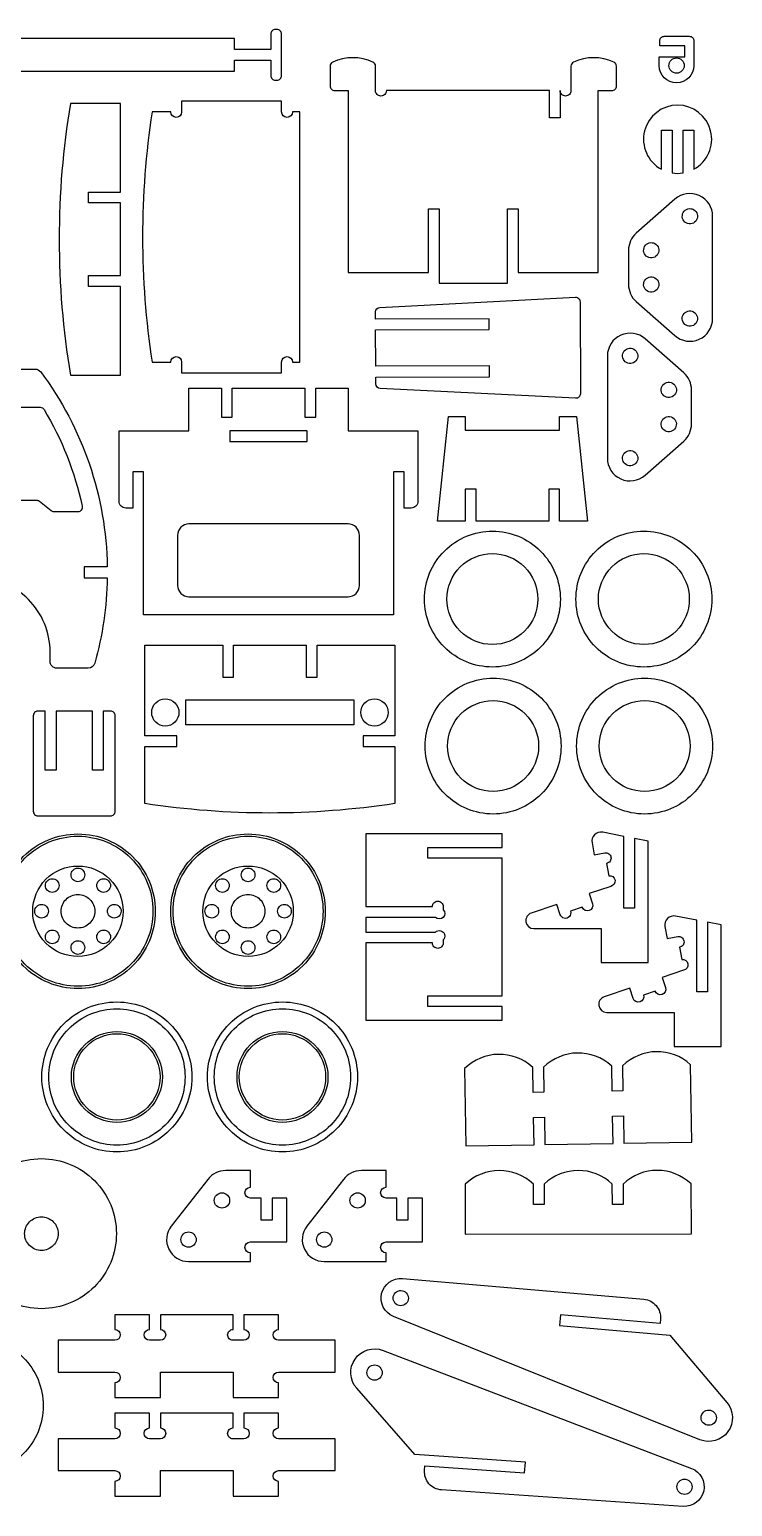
# Model space of a CAD drawing. Extents: x 6 to 683, y -140 to 530.
# Drawn here: x 364 to 683, y -140 to 530 of the extents above; entities that cross this region are included whole.
import ezdxf

# ---------------------------------------------------------------- set-up
doc = ezdxf.new("R2010")
doc.units = 0
doc.header["$MEASUREMENT"] = 0
for name, color, linetype in [('EXTERNAL_CUT', 1, 'CONTINUOUS'), ('INTERNAL_CUT', 5, 'CONTINUOUS'), ('POCKET_CUT', 3, 'CONTINUOUS')]:
    doc.layers.add(name, color=color, linetype=linetype)

msp = doc.modelspace()

# ---------------------------------------------------------------- linework, layer by layer
at = {"layer": 'EXTERNAL_CUT'}
for points in [[(345.02, 511.34), (457.06, 511.34), (457.06, 516.24), (473.57, 516.24), (473.57, 509.27, 0.414214), (475.63, 507.21), (476.4, 507.21, 0.414214), (478.47, 509.27), (478.47, 518.69), (478.47, 528.1, 0.414214), (476.4, 530.16), (475.63, 530.16, 0.414214), (473.57, 528.1), (473.57, 521.14), (457.06, 521.14), (457.06, 526.04), (345.02, 526.04)], [(306.58, 376.04), (366.6, 376.04, -0.236504), (369.08, 374.8, -0.157738), (399.3, 286.28), (388.85, 286.28), (388.85, 281.38), (399.3, 281.38, -0.0648), (393.61, 242.58, -0.335766), (390.63, 240.33), (376.44, 240.33, -0.414214), (373.35, 243.42), (373.35, 247.74, 0.414214), (339.71, 281.38)]]:
    msp.add_lwpolyline(points, format="xyb", dxfattribs=at)
for points in [[(649.88, 513.82), (649.88, 517.81), (661.49, 517.81), (661.49, 522.72), (650.12, 522.72), (650.12, 525.05, -0.414214), (652.19, 527.12), (663.55, 527.12, -0.414214), (665.62, 525.05), (665.62, 513.82, -1)], [(604.92, 502.44), (604.92, 490.06), (600.02, 490.06), (600.02, 502.44), (526, 502.44, -0.414214), (523.55, 499.99, -0.414214), (521.1, 502.44), (521.1, 513.53, 0.294002), (519.89, 515.41, 0.216813), (501.67, 515.41, 0.294002), (500.47, 513.53), (500.47, 504.5, 0.414214), (502.53, 502.44), (508.72, 502.44), (508.72, 419.9), (545.09, 419.9), (545.09, 448.79), (549.99, 448.79), (549.99, 415), (580.94, 415), (580.94, 448.79), (585.84, 448.79), (585.84, 419.9), (622.2, 419.9), (622.2, 502.44), (628.39, 502.44, 0.414214), (630.46, 504.5), (630.46, 513.53, 0.294002), (629.25, 515.41, 0.216813), (611.03, 515.41, 0.294002), (609.82, 513.53), (609.82, 502.44, -0.414214), (607.37, 499.99, -0.414214)], [(382.56, 373.35), (405.25, 373.35), (405.25, 413.58), (390.81, 413.58), (390.81, 418.48), (405.25, 418.48), (405.25, 451.5), (390.81, 451.5), (390.81, 456.4), (405.25, 456.4), (405.25, 496.63), (382.56, 496.63, 0.082436)], [(419.66, 379.26), (428.17, 379.26, -1), (433.07, 379.26), (433.07, 374.36), (478.47, 374.36), (478.47, 379.26, -1), (483.37, 379.26), (486.72, 379.26), (486.72, 492.75), (483.37, 492.75, -1), (478.47, 492.75), (478.47, 497.65), (433.07, 497.65), (433.07, 492.75, -1), (428.17, 492.75), (419.66, 492.75, 0.075803)], [(650.88, 466.75), (650.88, 484.49), (655.78, 484.49), (655.78, 465.09, 0.079669), (660.68, 465.09), (660.68, 484.49), (665.58, 484.49), (665.58, 466.75, 0.778764), (658.23, 495.84, 0.778764)], [(657, 453.17), (639.46, 437.74, 0.215488), (635.95, 430), (635.95, 414.45, 0.215488), (639.44, 406.7), (656.97, 391.26, 0.64543), (674.11, 398.99), (674.13, 445.42, 0.64543)], [(523.07, 404.06), (611.83, 408.67, -0.428715), (613.96, 406.66), (614.07, 364.84, -0.429768), (611.95, 362.81), (523.16, 367.27, -0.398829), (521.2, 369.32), (521.2, 372.43), (572.78, 372.56), (572.77, 377.47), (521.18, 377.33), (521.14, 393.83), (572.72, 393.97), (572.71, 398.87), (521.13, 398.73), (521.12, 402, -0.399859)], [(643.47, 327.88), (661.02, 343.32, 0.215488), (664.52, 351.06), (664.53, 366.61, 0.215488), (661.03, 374.35), (643.5, 389.8, 0.64543), (626.36, 382.06), (626.34, 335.64, 0.64543)], [(415.77, 264.5), (415.77, 329.5), (410.87, 329.5), (410.87, 312.99), (407.77, 312.99, -0.414214), (404.68, 316.09), (404.68, 348.07), (436.4, 348.07), (436.4, 367.41), (451.1, 367.41), (451.1, 354.26), (456, 354.26), (456, 367.41), (489.02, 367.41), (489.02, 354.26), (493.92, 354.26), (493.92, 367.41), (508.62, 367.41), (508.62, 348.07), (540.34, 348.07), (540.34, 316.09, -0.414214), (537.25, 312.99), (534.15, 312.99), (534.15, 329.5), (529.25, 329.5), (529.25, 264.5)], [(436.4, 272.76), (508.62, 272.76, 0.414214), (513.78, 277.91), (513.78, 300.61, 0.414214), (508.62, 305.77), (436.4, 305.77, 0.414214), (431.24, 300.61), (431.24, 277.91, 0.414214)], [(605, 271.67, -0.414214), (574.15, 240.82, -0.414214), (543.3, 271.67, -0.414214), (574.15, 302.52, -0.414214)], [(673.76, 271.67, -0.414214), (642.92, 240.82, -0.414214), (612.07, 271.67, -0.414214), (642.92, 302.52, -0.414214)], [(416.38, 178.88), (416.38, 204.76), (430.82, 204.76), (430.82, 209.66), (416.38, 209.66), (416.38, 250.71), (451.71, 250.71), (451.71, 236.27), (456.61, 236.27), (456.61, 250.71), (489.63, 250.71), (489.63, 236.27), (494.53, 236.27), (494.53, 250.71), (529.86, 250.71), (529.86, 209.66), (515.42, 209.66), (515.42, 204.76), (529.86, 204.76), (529.86, 178.88, -0.075803)], [(605.32, 204.97, -0.414214), (574.47, 174.13, -0.414214), (543.63, 204.97, -0.414214), (574.47, 235.82, -0.414214)], [(674.09, 204.97, -0.414214), (643.24, 174.13, -0.414214), (612.39, 204.97, -0.414214), (643.24, 235.82, -0.414214)], [(367.8, 173.32), (400.81, 173.32, 0.414214), (402.87, 175.39), (402.87, 218.72, 0.414214), (400.81, 220.78), (397.46, 220.78), (397.46, 193.96), (392.56, 193.96), (392.56, 220.78), (376.05, 220.78), (376.05, 193.96), (371.15, 193.96), (371.15, 220.78), (367.8, 220.78, 0.414214), (365.73, 218.72), (365.73, 175.39, 0.414214)], [(420.04, 130, -0.414214), (386, 95.96, -0.414214), (351.95, 130, -0.414214), (386, 164.05, -0.414214)], [(497.27, 130, -0.414214), (463.23, 95.96, -0.414214), (429.18, 130, -0.414214), (463.23, 164.05, -0.414214)], [(516.72, 80.52), (578.62, 80.52), (578.62, 86.71), (544.83, 86.71), (544.83, 91.61), (578.62, 91.61), (578.62, 154.03), (544.83, 154.03), (544.83, 158.93), (578.62, 158.93), (578.62, 165.12), (516.72, 165.12), (516.72, 132.1), (546.89, 132.1, -0.414214), (549.34, 134.55, -0.414214), (551.79, 132.1), (551.79, 130.67, -1), (548.33, 127.2), (516.72, 127.2), (516.72, 120.5), (548.33, 120.5, -1), (551.79, 117.03), (551.79, 115.6, -0.414214), (549.34, 113.15, -0.414214), (546.89, 115.6), (516.72, 115.6)], [(592.93, 122.17), (623.48, 122.17), (623.48, 106.69), (644.89, 106.69), (644.89, 161.87), (638.7, 163.06), (638.7, 131.45), (633.8, 131.45), (633.8, 164), (624.21, 165.83, 0.525345), (619.37, 161.06), (620.32, 155.68), (625.15, 156.54, -0.414214), (627.99, 154.55, -0.414214), (626, 151.71), (626.99, 146.12, -1), (627.84, 141.3), (618.06, 138.02), (619.61, 133.37, -1), (614.97, 131.81), (609.59, 130.01, -1), (604.94, 128.45), (603.38, 133.1), (591.78, 129.2, 0.850015)], [(626.04, 84.12), (656.6, 84.12), (656.6, 68.65), (678, 68.65), (678, 123.83), (671.81, 125.01), (671.81, 93.41), (666.91, 93.41), (666.91, 125.95), (657.33, 127.79, 0.525345), (652.49, 123.02), (653.44, 117.64), (658.26, 118.49, -0.414214), (661.1, 116.5, -0.414214), (659.11, 113.66), (660.1, 108.08, -1), (660.95, 103.25), (651.17, 99.97), (652.73, 95.32, -1), (648.08, 93.77), (642.7, 91.96, -1), (638.06, 90.4), (636.5, 95.05), (624.9, 91.16, 0.850015)], [(437.72, 54.81, -0.414214), (403.68, 20.76, -0.414214), (369.63, 54.81, -0.414214), (403.68, 88.85, -0.414214)], [(512.89, 54.81, -0.414214), (478.84, 20.76, -0.414214), (444.8, 54.81, -0.414214), (478.84, 88.85, -0.414214)], [(424.31, 54.81, -0.414214), (403.68, 34.17, -0.414214), (383.04, 54.81, -0.414214), (403.68, 75.44, -0.414214)], [(499.47, 54.81, -0.414214), (478.84, 34.17, -0.414214), (458.21, 54.81, -0.414214), (478.84, 75.44, -0.414214)], [(562.11, 23.52), (593.06, 24.05), (592.84, 36.43), (597.74, 36.51), (597.95, 24.13), (628.9, 24.66), (628.69, 37.03), (633.59, 37.12), (633.8, 24.74), (664.75, 25.26), (664.15, 60.34, 0.4), (633.21, 59.81), (633.4, 48.46), (628.5, 48.38), (628.31, 59.73, 0.4), (597.36, 59.2), (597.55, 47.86), (592.65, 47.77), (592.46, 59.12, 0.4), (561.51, 58.59)], [(403.45, -16.32, -0.414214), (369.4, -50.37, -0.414214), (335.36, -16.32, -0.414214), (369.4, 17.72, -0.414214)], [(480.78, -20.1), (480.78, -0.17), (474.13, -0.17), (474.13, -10.13), (469.23, -10.13), (469.23, -0.17), (464.28, -0.17, -1), (464.28, 4.73), (464.28, 12.29), (453.07, 12.29, 0.230933), (444.94, 8.32), (428.37, -12.9, 0.624784), (436.21, -28.98), (464.28, -28.98), (464.28, -25, -1), (464.28, -20.1)], [(542.38, -20.1), (542.38, -0.17), (535.72, -0.17), (535.72, -10.13), (530.82, -10.13), (530.82, -0.17), (525.87, -0.17, -1), (525.87, 4.73), (525.87, 12.29), (514.67, 12.29, 0.230933), (506.54, 8.32), (489.96, -12.9, 0.624784), (497.81, -28.98), (525.87, -28.98), (525.87, -25, -1), (525.87, -20.1)], [(561.82, -16.6), (664.47, -16.47), (664.44, 6.22, 0.4), (633.49, 6.18), (633.5, -3.1), (628.6, -3.11), (628.59, 6.18, 0.4), (597.64, 6.14), (597.65, -3.14), (592.75, -3.15), (592.74, 6.13, 0.4), (561.79, 6.1)], [(642.91, -46.09, -0.414214), (650.43, -55.02), (650.25, -57.07), (605.02, -53.2), (604.6, -58.08), (654.74, -62.38), (680.58, -92.88, -0.782613), (668.32, -109.86), (529.22, -53.88, -0.861499), (533.32, -36.7)], [(529.09, -45.53, -0.414214), (532.62, -42.13, -0.414214), (536.02, -45.65, -0.414214), (532.5, -49.06, -0.414214)], [(376.97, -79.14), (402.76, -79.14, -1), (402.76, -84.04), (402.76, -90.75), (423.4, -90.75), (423.4, -79.14), (456.41, -79.14), (456.41, -90.75), (477.04, -90.75), (477.04, -84.04, -1), (477.04, -79.14), (502.84, -79.14), (502.84, -64.7), (477.04, -64.7, -1), (477.04, -59.8), (477.04, -53.09), (461.31, -53.09), (461.31, -59.8, -1), (461.31, -64.7), (456.41, -64.7, -0.414214), (453.96, -62.25, -0.414214), (456.41, -59.8), (456.41, -53.09), (423.4, -53.09), (423.4, -59.8, -1), (423.4, -64.7), (418.5, -64.7, -1), (418.5, -59.8), (418.5, -53.09), (402.76, -53.09), (402.76, -59.8, -1), (402.76, -64.7), (376.97, -64.7)], [(370.24, -94.42, -0.414214), (339.29, -125.37, -0.414214), (308.34, -94.42, -0.414214), (339.29, -63.47, -0.414214)], [(551.02, -132.62, -0.414214), (543.35, -123.83), (543.49, -121.77), (588.78, -124.86), (589.11, -119.97), (538.91, -116.54), (512.54, -86.5, -0.782613), (524.5, -69.31), (664.55, -122.86, -0.861499), (660.76, -140.11)], [(376.97, -123.87), (402.76, -123.87, -1), (402.76, -128.77), (402.76, -135.48), (423.4, -135.48), (423.4, -123.87), (456.41, -123.87), (456.41, -135.48), (477.04, -135.48), (477.04, -128.77, -1), (477.04, -123.87), (502.84, -123.87), (502.84, -109.43), (477.04, -109.43, -1), (477.04, -104.52), (477.04, -97.82), (461.31, -97.82), (461.31, -104.52, -1), (461.31, -109.43), (456.41, -109.43, -0.414214), (453.96, -106.98, -0.414214), (456.41, -104.52), (456.41, -97.82), (423.4, -97.82), (423.4, -104.52, -1), (423.4, -109.43), (418.5, -109.43, -1), (418.5, -104.52), (418.5, -97.82), (402.76, -97.82), (402.76, -104.52, -1), (402.76, -109.43), (376.97, -109.43)], [(664.83, -131.2, -0.414214), (661.36, -134.67, -0.414214), (657.9, -131.2, -0.414214), (661.36, -127.74, -0.414214)]]:
    msp.add_lwpolyline(points, format="xyb", close=True, dxfattribs=at)
msp.add_lwpolyline([(549.2, 307.08), (554.18, 354.54), (561.84, 354.54), (561.84, 348.35), (604.65, 348.35), (604.65, 354.54), (612.31, 354.54), (617.29, 307.08), (604.65, 307.08), (604.65, 321.53), (599.75, 321.53), (599.75, 307.08), (566.74, 307.08), (566.74, 321.53), (561.84, 321.53), (561.84, 307.08)], close=True, dxfattribs=at)
at = {"layer": 'INTERNAL_CUT'}
for points in [[(661.21, 513.82, -0.414214), (657.75, 510.35, -0.414214), (654.28, 513.82, -0.414214), (657.75, 517.28, -0.414214)], [(661.57, 442.78, -0.414214), (661.18, 447.67, -0.414214), (666.06, 448.06, -0.414214), (666.46, 443.18, -0.414214)], [(644.03, 427.35, -0.414214), (643.63, 432.24, -0.414214), (648.52, 432.63, -0.414214), (648.91, 427.75, -0.414214)], [(644.02, 411.81, -0.414214), (643.63, 416.69, -0.414214), (648.51, 417.08, -0.414214), (648.9, 412.2, -0.414214)], [(661.55, 396.36, -0.414214), (661.16, 401.24, -0.414214), (666.04, 401.64, -0.414214), (666.43, 396.75, -0.414214)], [(638.93, 384.7, -0.414214), (639.32, 379.81, -0.414214), (634.44, 379.42, -0.414214), (634.04, 384.3, -0.414214)], [(656.46, 369.25, -0.414214), (656.85, 364.36, -0.414214), (651.97, 363.97, -0.414214), (651.57, 368.86, -0.414214)], [(385.89, 311.29), (375.14, 311.29, -0.171606), (373.84, 311.75), (368.58, 316, 0.171606), (367.29, 316.46), (333.59, 316.46, -0.414214), (331.53, 318.52), (331.53, 356.69, -0.414214), (333.59, 358.76), (368.82, 358.76, -0.263458), (370.59, 357.76, -0.0828), (387.91, 313.78, -0.477127)], [(656.45, 353.7, -0.414214), (656.84, 348.82, -0.414214), (651.96, 348.42, -0.414214), (651.57, 353.31, -0.414214)], [(638.91, 338.27, -0.414214), (639.3, 333.39, -0.414214), (634.41, 332.99, -0.414214), (634.02, 337.88, -0.414214)], [(594.78, 271.67, -0.414214), (574.15, 251.04, -0.414214), (553.52, 271.67, -0.414214), (574.15, 292.3, -0.414214)], [(663.55, 271.67, -0.414214), (642.92, 251.04, -0.414214), (622.28, 271.67, -0.414214), (642.92, 292.3, -0.414214)], [(595.11, 204.97, -0.414214), (574.47, 184.34, -0.414214), (553.84, 204.97, -0.414214), (574.47, 225.61, -0.414214)], [(663.88, 204.97, -0.414214), (643.24, 184.34, -0.414214), (622.61, 204.97, -0.414214), (643.24, 225.61, -0.414214)], [(389.09, 146.5, -0.414214), (386, 143.41, -0.414214), (382.9, 146.5, -0.414214), (386, 149.6, -0.414214)], [(466.32, 146.5, -0.414214), (463.23, 143.41, -0.414214), (460.13, 146.5, -0.414214), (463.23, 149.6, -0.414214)], [(377.42, 141.67, -0.414214), (374.33, 138.58, -0.414214), (371.23, 141.67, -0.414214), (374.33, 144.77, -0.414214)], [(400.76, 141.67, -0.414214), (397.67, 138.58, -0.414214), (394.57, 141.67, -0.414214), (397.67, 144.77, -0.414214)], [(454.65, 141.67, -0.414214), (451.56, 138.58, -0.414214), (448.46, 141.67, -0.414214), (451.56, 144.77, -0.414214)], [(477.99, 141.67, -0.414214), (474.9, 138.58, -0.414214), (471.8, 141.67, -0.414214), (474.9, 144.77, -0.414214)], [(393.63, 130, -0.414214), (386, 122.37, -0.414214), (378.37, 130, -0.414214), (386, 137.63, -0.414214)], [(470.85, 130, -0.414214), (463.23, 122.37, -0.414214), (455.6, 130, -0.414214), (463.23, 137.63, -0.414214)], [(372.59, 130, -0.414214), (369.5, 126.91, -0.414214), (366.4, 130, -0.414214), (369.5, 133.1, -0.414214)], [(405.6, 130, -0.414214), (402.5, 126.91, -0.414214), (399.41, 130, -0.414214), (402.5, 133.1, -0.414214)], [(449.82, 130, -0.414214), (446.72, 126.91, -0.414214), (443.63, 130, -0.414214), (446.72, 133.1, -0.414214)], [(482.82, 130, -0.414214), (479.73, 126.91, -0.414214), (476.63, 130, -0.414214), (479.73, 133.1, -0.414214)], [(377.42, 118.33, -0.414214), (374.33, 115.24, -0.414214), (371.23, 118.33, -0.414214), (374.33, 121.43, -0.414214)], [(400.76, 118.33, -0.414214), (397.67, 115.24, -0.414214), (394.57, 118.33, -0.414214), (397.67, 121.43, -0.414214)], [(454.65, 118.33, -0.414214), (451.56, 115.24, -0.414214), (448.46, 118.33, -0.414214), (451.56, 121.43, -0.414214)], [(477.99, 118.33, -0.414214), (474.9, 115.24, -0.414214), (471.8, 118.33, -0.414214), (474.9, 121.43, -0.414214)], [(389.09, 113.5, -0.414214), (386, 110.4, -0.414214), (382.9, 113.5, -0.414214), (386, 116.59, -0.414214)], [(466.32, 113.5, -0.414214), (463.23, 110.4, -0.414214), (460.13, 113.5, -0.414214), (463.23, 116.59, -0.414214)], [(451.38, 2.22, -0.414214), (454.84, -1.25, -0.414214), (451.38, -4.71, -0.414214), (447.91, -1.25, -0.414214)], [(512.97, 2.22, -0.414214), (516.43, -1.25, -0.414214), (512.97, -4.71, -0.414214), (509.5, -1.25, -0.414214)], [(377.03, -16.32, -0.414214), (369.4, -23.95, -0.414214), (361.78, -16.32, -0.414214), (369.4, -8.7, -0.414214)], [(436.21, -15.56, -0.414214), (439.68, -19.02, -0.414214), (436.21, -22.49, -0.414214), (432.75, -19.02, -0.414214)], [(497.81, -15.56, -0.414214), (501.27, -19.02, -0.414214), (497.81, -22.49, -0.414214), (494.34, -19.02, -0.414214)], [(524.12, -79.38, -0.414214), (520.65, -82.85, -0.414214), (517.19, -79.38, -0.414214), (520.65, -75.92, -0.414214)], [(668.89, -99.79, -0.414214), (672.41, -96.39, -0.414214), (675.82, -99.91, -0.414214), (672.29, -103.31, -0.414214)]]:
    msp.add_lwpolyline(points, format="xyb", close=True, dxfattribs=at)
for points in [[(454.97, 343.17), (490.05, 343.17), (490.05, 348.07), (454.97, 348.07)], [(434.95, 214.56), (434.95, 225.91), (511.29, 225.91), (511.29, 214.56)]]:
    msp.add_lwpolyline(points, close=True, dxfattribs=at)
at = {"layer": 'POCKET_CUT'}
for points in [[(431.85, 220.23, -0.414214), (425.66, 214.04, -0.414214), (419.47, 220.23, -0.414214), (425.66, 226.42, -0.414214)], [(526.77, 220.23, -0.414214), (520.58, 214.04, -0.414214), (514.39, 220.23, -0.414214), (520.58, 226.42, -0.414214)], [(421.08, 130, -0.414214), (386, 94.92, -0.414214), (350.92, 130, -0.414214), (386, 165.08, -0.414214)], [(498.3, 130, -0.414214), (463.23, 94.92, -0.414214), (428.15, 130, -0.414214), (463.23, 165.08, -0.414214)], [(406.53, 130, -0.414214), (386, 109.47, -0.414214), (365.47, 130, -0.414214), (386, 150.53, -0.414214)], [(483.76, 130, -0.414214), (463.23, 109.47, -0.414214), (442.7, 130, -0.414214), (463.23, 150.53, -0.414214)], [(434.63, 54.81, -0.414214), (403.68, 23.86, -0.414214), (372.73, 54.81, -0.414214), (403.68, 85.76, -0.414214)], [(509.79, 54.81, -0.414214), (478.84, 23.86, -0.414214), (447.89, 54.81, -0.414214), (478.84, 85.76, -0.414214)], [(423.28, 54.81, -0.414214), (403.68, 35.2, -0.414214), (384.08, 54.81, -0.414214), (403.68, 74.41, -0.414214)], [(498.44, 54.81, -0.414214), (478.84, 35.2, -0.414214), (459.24, 54.81, -0.414214), (478.84, 74.41, -0.414214)]]:
    msp.add_lwpolyline(points, format="xyb", close=True, dxfattribs=at)

doc.saveas('drawing.dxf')
